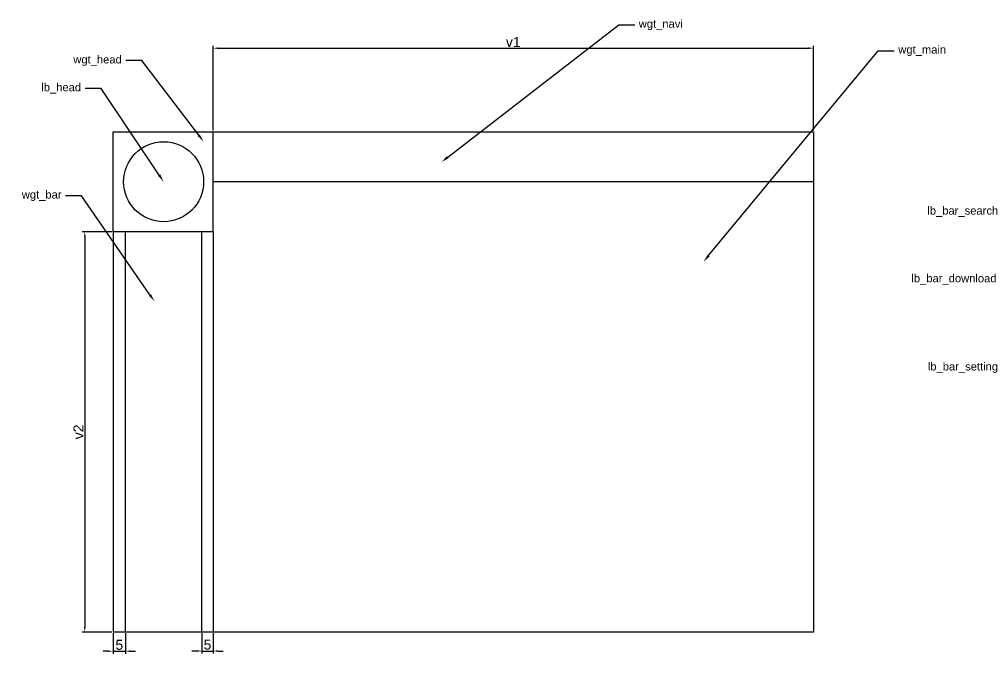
# Model space of a CAD drawing. Header units: millimetres. Extents: x 167 to 1572, y -45 to 739.
# Drawn here: x 167 to 648.9, y 16.8 to 333.8 of the extents above; entities that cross this region are included whole.
import ezdxf
from ezdxf import colors
from ezdxf.entities.mleader import LeaderData, LeaderLine
from ezdxf.math import Vec2, Vec3

# ---------------------------------------------------------------- set-up
doc = ezdxf.new("R2010")
doc.units = ezdxf.units.MM
doc.styles.get("Standard").update_dxf_attribs({"font": 'arial.ttf'})
doc.dimstyles.new('ISO-25', dxfattribs={"dimtxt": 2.5, "dimasz": 2.5, "dimexe": 1.25, "dimexo": 0.625, "dimtad": 1, "dimtxsty": 'Standard', "dimcen": 2.5, "dimadec": 0, "dimazin": 0, "dimtfac": 1, "dimtmove": 0, "dimatfit": 3, "dimfxl": 1, "dimarcsym": 0})

# ---------------------------------------------------------------- blocks, each defined once
blk = doc.blocks.new('*D2')
at = {"color": 0, "lineweight": -2, "transparency": 16777216}
for p, q in [((263.81, 278.27), (263.81, 320.63)), ((266.31, 319.38), (561.31, 319.38)), ((563.81, 278.27), (563.81, 320.63))]:
    blk.add_line(p, q, dxfattribs=at)
at = {"color": 0, "transparency": 16777216}
for points in [[(266.31, 319.8), (266.31, 318.97), (263.81, 319.38)], [(561.31, 319.8), (561.31, 318.97), (563.81, 319.38)]]:
    blk.add_solid(points, dxfattribs=at)
at = {"layer": 'Defpoints', "color": 0, "transparency": 16777216}
for p in [(563.81, 319.38), (263.81, 277.65), (563.81, 277.65)]:
    blk.add_point(p, dxfattribs=at)
at = {"color": 0, "transparency": 16777216, "insert": (413.81, 322.52), "char_height": 2.5, "attachment_point": 5}
blk.add_mtext('{\\H2x;v1}', dxfattribs=at)
blk = doc.blocks.new('*D3')
at = {"color": 0, "lineweight": -2, "transparency": 16777216}
for p, q in [((213.81, 27.02), (213.81, 16.82)), ((220.06, 27.02), (220.06, 16.82)), ((211.31, 18.07), (208.81, 18.07)), ((213.81, 18.07), (220.06, 18.07)), ((222.56, 18.07), (225.06, 18.07))]:
    blk.add_line(p, q, dxfattribs=at)
at = {"color": 0, "transparency": 16777216}
for points in [[(211.31, 18.49), (211.31, 17.65), (213.81, 18.07)], [(222.56, 18.49), (222.56, 17.65), (220.06, 18.07)]]:
    blk.add_solid(points, dxfattribs=at)
at = {"layer": 'Defpoints', "color": 0, "transparency": 16777216}
for p in [(213.81, 27.65), (220.06, 27.65), (220.06, 18.07)]:
    blk.add_point(p, dxfattribs=at)
at = {"color": 0, "transparency": 16777216, "insert": (216.94, 21.24), "char_height": 2.5, "width": 1.6576, "attachment_point": 5}
blk.add_mtext('{\\H2x;5}', dxfattribs=at)
blk = doc.blocks.new('*D4')
at = {"color": 0, "lineweight": -2, "transparency": 16777216}
for p, q in [((258.22, 27.02), (258.22, 16.92)), ((263.81, 27.02), (263.81, 16.92)), ((255.72, 18.17), (253.22, 18.17)), ((258.22, 18.17), (263.81, 18.17)), ((266.31, 18.17), (268.81, 18.17))]:
    blk.add_line(p, q, dxfattribs=at)
at = {"color": 0, "transparency": 16777216}
for points in [[(255.72, 18.59), (255.72, 17.75), (258.22, 18.17)], [(266.31, 18.59), (266.31, 17.75), (263.81, 18.17)]]:
    blk.add_solid(points, dxfattribs=at)
at = {"layer": 'Defpoints', "color": 0, "transparency": 16777216}
for p in [(258.22, 27.65), (263.81, 27.65), (263.81, 18.17)]:
    blk.add_point(p, dxfattribs=at)
at = {"color": 0, "transparency": 16777216, "insert": (261.02, 21.34), "char_height": 2.5, "width": 6.1014, "attachment_point": 5}
blk.add_mtext('{\\H2x;5}', dxfattribs=at)
blk = doc.blocks.new('*D5')
at = {"color": 0, "lineweight": -2, "transparency": 16777216}
for p, q in [((213.19, 227.65), (198.43, 227.65)), ((199.68, 225.15), (199.68, 30.15)), ((213.19, 27.65), (198.43, 27.65))]:
    blk.add_line(p, q, dxfattribs=at)
at = {"color": 0, "transparency": 16777216}
for points in [[(199.26, 225.15), (200.1, 225.15), (199.68, 227.65)], [(199.26, 30.15), (200.1, 30.15), (199.68, 27.65)]]:
    blk.add_solid(points, dxfattribs=at)
at = {"layer": 'Defpoints', "color": 0, "transparency": 16777216}
for p in [(213.81, 227.65), (199.68, 27.65), (213.81, 27.65)]:
    blk.add_point(p, dxfattribs=at)
at = {"color": 0, "transparency": 16777216, "insert": (196.54, 127.65), "char_height": 2.5, "attachment_point": 5, "rotation": 90}
blk.add_mtext('{\\H2x;v2}', dxfattribs=at)

msp = doc.modelspace()

# ---------------------------------------------------------------- linework, layer by layer
for p, q in [((213.815, 277.648), (263.815, 277.648)), ((213.815, 227.648), (213.815, 277.648)), ((263.815, 277.648), (263.815, 277.648)), ((263.815, 277.648), (563.815, 277.648)), ((263.815, 227.648), (263.815, 277.648)), ((563.815, 277.648), (563.815, 27.648)), ((563.815, 252.648), (263.815, 252.648)), ((263.815, 227.648), (213.815, 227.648)), ((213.815, 227.648), (213.815, 27.648)), ((220.056, 27.648), (220.056, 227.648)), ((258.221, 27.648), (258.221, 227.648)), ((263.815, 227.648), (263.815, 27.648)), ((263.815, 27.648), (213.815, 27.648)), ((563.815, 27.648), (263.815, 27.648))]:
    msp.add_line(p, q)
msp.add_circle((239.077, 252.648), 20)

# ---------------------------------------------------------------- dimensions: what is measured, and where the dimension line sits
for base, p1, p2, angle, text, picture, middle in [((563.815, 319.383), (263.815, 277.648), (563.815, 277.648), 180, '{\\H2x;v1}', '*D2', (413.815, 322.519)), ((199.679, 27.648), (213.815, 227.648), (213.815, 27.648), 270, '{\\H2x;v2}', '*D5', (196.544, 127.648)), ((263.815, 18.17), (258.221, 27.648), (263.815, 27.648), 180, '{\\H2x;5}', '*D4', (261.018, 21.338))]:
    dim = msp.add_linear_dim(base=base, p1=p1, p2=p2, angle=angle, text=text, dimstyle='ISO-25')
    dim.commit()
    dim.dimension.update_dxf_attribs({"geometry": picture, "text_midpoint": middle})
dim = msp.add_linear_dim(base=(220.056, 18.072), p1=(213.815, 27.648), p2=(220.056, 27.648), text='{\\H2x;5}', dimstyle='ISO-25')
dim.commit()
dim.dimension.update_dxf_attribs({"geometry": '*D3', "text_midpoint": (216.935, 21.239)})

# ---------------------------------------------------------------- leaders
ml = msp.add_multileader_mtext('Standard')
ml.set_content('wgt_navi', color=256)
ml.set_leader_properties()
ml.build(insert=Vec2(0, 0))
ctx = ml.context
ctx.base_point, ctx.plane_origin = Vec3(474.482, 331.03), Vec3(377.929, 262.507)
notes = []
notes.append((ctx, [(0, (1, 1, 0), (466.482, 331.03), (1, 0), 8, [(0, [(377.929, 262.507)], 0, [])])]))
ctx.mtext.insert, ctx.mtext.flow_direction = Vec3(476.482, 333.618), 5
ml = msp.add_multileader_mtext('Standard')
ml.set_content('wgt_main', color=256)
ml.set_leader_properties()
ml.build(insert=Vec2(0, 0))
ctx = ml.context
ctx.base_point, ctx.plane_origin = Vec3(604.183, 318.117), Vec3(508.866, 212.655)
notes.append((ctx, [(0, (1, 1, 0), (596.183, 318.117), (1, 0), 8, [(0, [(508.866, 212.655)], 0, [])])]))
ctx.mtext.insert, ctx.mtext.flow_direction = Vec3(606.183, 320.705), 5
ml = msp.add_multileader_mtext('Standard')
ml.set_content('wgt_head', color=256)
ml.set_leader_properties()
ml.build(insert=Vec2(0, 0))
ctx = ml.context
ctx.base_point, ctx.plane_origin = Vec3(192.371, 313.182), Vec3(259.023, 272.716)
ctx.text_align_type = 2
notes.append((ctx, [(0, (1, 1, 0), (228.186, 313.182), (-1, 0), 8, [(0, [(259.023, 272.716)], 0, [])])]))
ctx.mtext.insert, ctx.mtext.alignment, ctx.mtext.flow_direction = Vec3(218.186, 315.77), 3, 5
ml = msp.add_multileader_mtext('Standard')
ml.set_content('lb_head', color=256)
ml.set_leader_properties()
ml.build(insert=Vec2(0, 0))
ctx = ml.context
ctx.base_point, ctx.plane_origin = Vec3(176.716, 299.323), Vec3(239.077, 252.648)
ctx.text_align_type = 2
notes.append((ctx, [(0, (1, 1, 0), (207.843, 299.323), (-1, 0), 8, [(0, [(239.077, 252.648)], 0, [])])]))
ctx.mtext.insert, ctx.mtext.alignment, ctx.mtext.flow_direction = Vec3(197.843, 301.878), 3, 5
ml = msp.add_multileader_mtext('Standard')
ml.set_content('wgt_bar', color=256)
ml.set_leader_properties()
ml.build(insert=Vec2(0, 0))
ctx = ml.context
ctx.base_point, ctx.plane_origin = Vec3(166.14, 245.67), Vec3(234.52, 192.809)
ctx.text_align_type = 2
notes.append((ctx, [(0, (1, 1, 0), (198.08, 245.67), (-1, 0), 8, [(0, [(234.52, 192.809)], 0, [])])]))
ctx.mtext.insert, ctx.mtext.alignment, ctx.mtext.flow_direction = Vec3(188.08, 248.258), 3, 5
ml = msp.add_multileader_mtext('Standard')
ml.set_content('lb_bar_search', color=256)
ml.set_leader_properties()
ml.build(insert=Vec2(0, 0))
ctx = ml.context
ctx.base_point, ctx.plane_origin = Vec3(619.441, 237.688), Vec3(715.54, 208.275)
ctx.text_align_type = 2
notes.append((ctx, [(0, (1, 1, 0), (666.118, 237.688), (-1, 0), 8, [(0, [(715.54, 208.275)], 0, [])])]))
ctx.mtext.insert, ctx.mtext.alignment, ctx.mtext.flow_direction = Vec3(656.118, 240.243), 3, 5
ml = msp.add_multileader_mtext('Standard')
ml.set_content('lb_bar_download', color=256)
ml.set_leader_properties()
ml.build(insert=Vec2(0, 0))
ctx = ml.context
ctx.base_point, ctx.plane_origin = Vec3(611.481, 203.872), Vec3(718.1, 166.391)
ctx.text_align_type = 2
notes.append((ctx, [(0, (1, 1, 0), (665.285, 203.872), (-1, 0), 8, [(0, [(718.1, 166.391)], 0, [])])]))
ctx.mtext.insert, ctx.mtext.alignment, ctx.mtext.flow_direction = Vec3(655.285, 206.427), 3, 5
ml = msp.add_multileader_mtext('Standard')
ml.set_content('lb_bar_setting', color=256)
ml.set_leader_properties()
ml.build(insert=Vec2(0, 0))
ctx = ml.context
ctx.base_point, ctx.plane_origin = Vec3(619.677, 159.762), Vec3(720.141, 121.771)
ctx.text_align_type = 2
notes.append((ctx, [(0, (1, 1, 0), (666.05, 159.762), (-1, 0), 8, [(0, [(720.141, 121.771)], 0, [])])]))
ctx.mtext.insert, ctx.mtext.alignment, ctx.mtext.flow_direction = Vec3(656.05, 162.35), 3, 5
for ctx, leaders in notes:
    for number, flags, end, landing, length, lines in leaders:
        leader = LeaderData()
        leader.index, (leader.has_last_leader_line, leader.has_dogleg_vector, leader.attachment_direction) = number, flags
        leader.last_leader_point, leader.dogleg_vector, leader.dogleg_length = Vec3(end), Vec3(landing), length
        for number, points, colour, breaks in lines:
            line = LeaderLine()
            line.index, line.vertices, line.color, line.breaks = number, Vec3.list(points), colors.encode_raw_color(colour), breaks
            leader.lines.append(line)
        ctx.leaders.append(leader)

doc.saveas('drawing.dxf')
